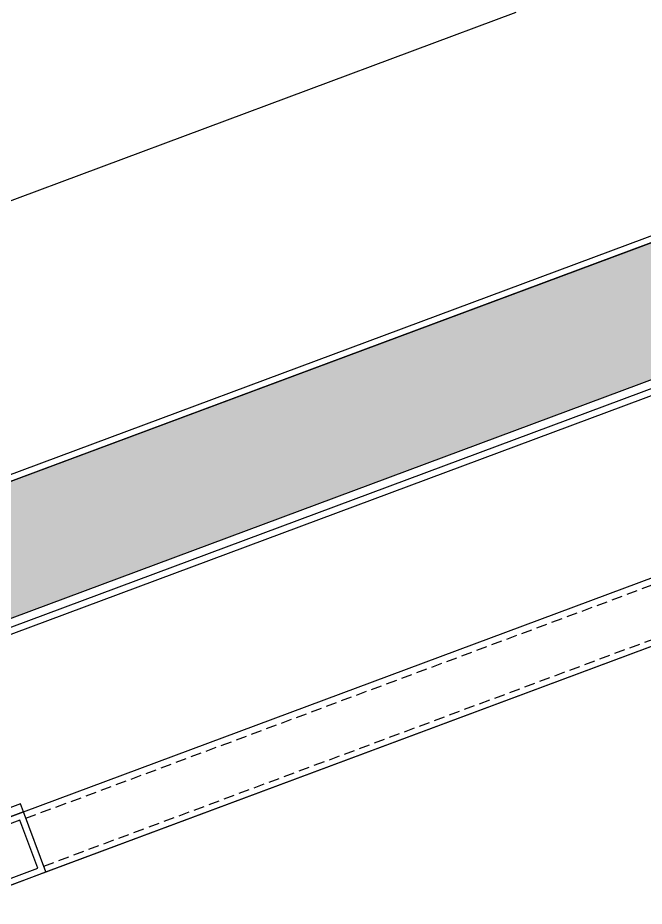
# Model space of a CAD drawing. Extents: x 12199666 to 24617114, y 1197707 to 2548648.
# Drawn here: x 12327646.6 to 12327939.6, y 1258538.8 to 1258954.5 of the extents above; entities that cross this region are included whole.
import ezdxf

# ---------------------------------------------------------------- set-up
doc = ezdxf.new("R2010")
doc.units = 0
doc.header["$LTSCALE"] = 10
doc.header["$MEASUREMENT"] = 0
doc.linetypes.add('TX-PLAN-T1-F11$0$DASHED', pattern=[0.75, 0.5, -0.25])
doc.layers.add('TX-PLAN-T1-F11$0$_EDO-ALUMINIUM-SECTION', color=90, linetype='Continuous', lineweight=30)
doc.layers.add('TX-PLAN-T1-F11$0$幕墙线', color=114, linetype='Continuous', lineweight=30)
for name, color, linetype in [('TX-PLAN-T1-F11$0$F-Alum', 4, 'Continuous'), ('TX-PLAN-T1-F11$0$F-concrete', 7, 'Continuous'), ('TX-PLAN-T1-F11$0$F-dashed line', 8, 'TX-PLAN-T1-F11$0$DASHED'), ('TX-PLAN-T1-F11$0$F_MISC', 8, 'Continuous'), ('TX-PLAN-T1-F11$0$INSUL', 173, 'Continuous')]:
    doc.layers.add(name, color=color, linetype=linetype)

# ---------------------------------------------------------------- blocks, each defined once
blk = doc.blocks.new('*U195')
at = {"layer": 'TX-PLAN-T1-F11$0$INSUL', "lineweight": 0}
h = blk.add_hatch(dxfattribs=at)
h.set_pattern_fill('岩棉', color=256, scale=60, style=0, pattern_type=2)
h.set_pattern_definition([(171.7889, (31.98, 119.4286), (-403.9210345, 60.0000015), [2.0005, -418.1072]), (146.90866, (33.7337, 118.2857), (-95.0402426, 60.000001), [2.0932, -437.4871]), (132.32733, (35.0349, 116.8571), (-106.920274, 119.9999995), [1.9323, -403.8515]), (114.797, (35.827, 115.143), (-23.76006, 60), [1.8884, -196.3933]), (91.62022, (35.8834, 113.1429), (-11.88003, 360), [2.0008, -418.1672]), (82.824825, (30.05657, 66.85714), (83.160209665, 659.99999822), [46.65104, -9750.0678]), (97.175175, (41.82346, 66.85714), (-83.16021149, 659.999997991), [46.65104, -9750.0678]), (88.37978, (35.9966, 113.1429), (11.880026, 360), [2.0008, -418.1672]), (65.203, (36.053, 115.143), (23.76006, 60), [1.8884, -196.3933]), (47.67267, (36.8452, 116.8571), (106.920274, 120), [1.9323, -403.8515]), (33.09134, (38.1463, 118.2857), (95.040242, 60.000002), [2.0932, -437.4871]), (8.2111, (39.9, 119.4286), (403.921035, 60), [2.0005, -418.1072]), (87.1662, (30, 65.7143), (11.880025, 180), [1.1443, -239.1496]), (103.9014, (30.283, 64.5714), (-47.520122, 180), [1.1773, -246.0642]), (111.6036, (30.735, 63.429), (-11.88003, 60), [1.2292, -63.304]), (122.76135, (31.4709, 62.2857), (-35.640092, 60), [1.359, -284.0386]), (138.29055, (32.4326, 61.4286), (-71.280182, 60.000001), [1.2883, -269.2446]), (152.0035, (33.5074, 60.8571), (-106.920275, 60), [1.2173, -254.4187]), (166.4772, (34.6954, 60.5714), (-237.600608, 60.000002), [1.2219, -255.3723]), (167.07075, (35.94, 60.2857), (-249.48064, 60), [1.277, -266.8823]), (12.92924, (35.94, 60.2857), (249.48064, 60), [1.277, -266.8823]), (13.5228, (37.1846, 60.5714), (237.600609, 60), [1.2219, -255.3723]), (27.9965, (38.3726, 60.8571), (118.800303, 60.000002), [1.2173, -254.4187]), (41.70945, (39.4475, 61.4286), (71.280181, 60.000002), [1.2883, -269.2446]), (57.23865, (40.4092, 62.2857), (118.800303, 180.000001), [1.359, -284.0386]), (68.3964, (41.145, 63.429), (11.88003, 60), [1.2292, -63.304]), (76.0986, (41.5972, 64.5714), (11.88003, 60), [1.1773, -246.0642]), (92.8338, (41.88, 65.7143), (-11.88003, 180), [1.1443, -239.1496])])
h.paths.add_polyline_path([(0, 0), (429.97, 0), (429.97, 60), (0, 60)])
at = {"layer": 'TX-PLAN-T1-F11$0$INSUL'}
blk.add_lwpolyline([(0, 0), (429.97, 0), (429.97, 60), (0, 60)], close=True, dxfattribs=at)
blk = doc.blocks.new('TX-PLAN-T1-F11$0$A$C31F16DB5')
at = {"layer": 'TX-PLAN-T1-F11$0$F-Alum', "flags": 128}
blk.add_lwpolyline([(59.69, -32.91), (-160.15, 347.62, 0.000002), (-160.15, 347.62, 0.098699), (-160.53, 348.06, 0.082496), (-160.97, 348.29, 0.052185), (-161.27, 348.36, 0.043988), (-161.54, 348.37, 0.036571), (-161.75, 348.34, 0.034751), (-161.95, 348.28, 0.021821), (-162.07, 348.23, 0.022803), (-162.2, 348.17), (-176.05, 340.16), (-174.55, 337.57), (-161.99, 344.82), (-161.45, 346.87), (-161.99, 344.82), (56.34, -33.11)], format="xyb", dxfattribs=at)
at = {"layer": 'TX-PLAN-T1-F11$0$F-Alum'}
blk.add_lwpolyline([(4.09, -76.59), (6.68, -75.09), (-223.16, 322.76), (-225.76, 321.26)], close=True, dxfattribs=at)
at = {"layer": 'TX-PLAN-T1-F11$0$F_MISC', "ltscale": 18000, "extrusion": (6.80052e-07, -9.06782e-07, -1), "xscale": -1, "rotation": 239.9840001645362}
blk.add_blockref('*U195', (-58.1, -36.14, 0), dxfattribs=at)
blk = doc.blocks.new('*U192')
at = {"layer": 'TX-PLAN-T1-F11$0$F-Alum', "flags": 128}
for points in [[(70.6, 53.7), (20.37, 24.69), (53.01, -31.8), (56.47, -29.8), (25.84, 23.22), (72.6, 50.24)], [(38, -5.83), (12.03, -20.83), (27.04, -46.81), (53.01, -31.8)], [(36.91, -9.93), (16.13, -21.93), (28.14, -42.71), (48.91, -30.71)]]:
    blk.add_lwpolyline(points, close=True, dxfattribs=at)
for points in [[(53.01, -31.8), (390.07, -615.22)], [(27.04, -46.81), (364.1, -630.23)]]:
    blk.add_lwpolyline(points, dxfattribs=at)
at = {"layer": 'TX-PLAN-T1-F11$0$F-concrete'}
blk.add_line((460.04, -196.6), (84.68, 453.13), dxfattribs=at)
at = {"layer": 'TX-PLAN-T1-F11$0$F-dashed line', "flags": 128}
for points in [[(50.28, -33.38), (387.33, -616.8)], [(29.58, -45.34), (366.63, -628.76)]]:
    blk.add_lwpolyline(points, dxfattribs=at)
blk.add_blockref('TX-PLAN-T1-F11$0$A$C31F16DB5', (310.41, -247.89))
blk = doc.blocks.new('TX-PLAN-T1-F11$0$A$C21521A5F')
at = {"rotation": 90}
blk.add_blockref('*U192', (388.72, 3260.22, 0), dxfattribs=at)
blk = doc.blocks.new('TX-PLAN-T1-F11$0$标准层幕墙0118')
at = {"color": 3}
blk.add_blockref('TX-PLAN-T1-F11$0$A$C21521A5F', (32561.28, 9139.78, 0), dxfattribs=at)
blk = doc.blocks.new('TX-PLAN-T1-F11')
at = {"layer": 'TX-PLAN-T1-F11$0$幕墙线'}
blk.add_lwpolyline([(12329355.98, 1268889.69), (12329809.56, 1267672.63), (12329106.44, 1267410.59), (12329560.02, 1266193.53), (12328856.89, 1265931.49), (12329310.47, 1264714.44), (12328607.35, 1264452.39), (12329060.93, 1263235.34), (12328357.81, 1262973.3), (12328811.38, 1261756.24), (12328108.26, 1261494.2), (12328561.84, 1260277.15), (12327858.72, 1260015.1), (12328312.3, 1258798.05), (12327609.17, 1258536.01), (12328062.75, 1257318.95), (12327359.63, 1257056.91), (12327813.21, 1255839.85), (12327110.09, 1255577.81), (12327563.67, 1254360.76)], dxfattribs=at)
at = {"layer": 'TX-PLAN-T1-F11$0$_EDO-ALUMINIUM-SECTION', "rotation": 350.4236156863823}
blk.add_blockref('TX-PLAN-T1-F11$0$标准层幕墙0118', (12293055.45, 1251790.44), dxfattribs=at)

msp = doc.modelspace()

# ---------------------------------------------------------------- block references
msp.add_blockref('TX-PLAN-T1-F11', (0, 0))

doc.saveas('drawing.dxf')
